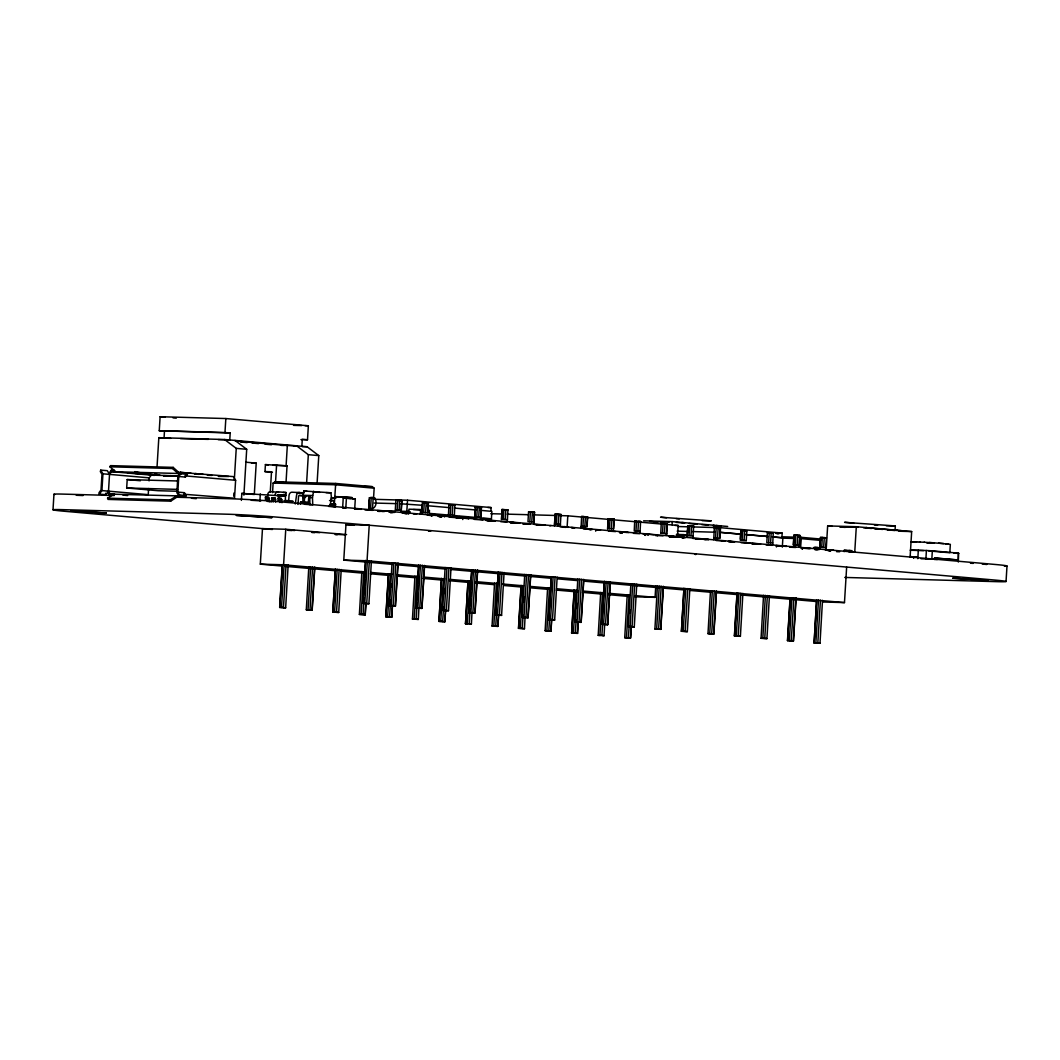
<?xml version="1.0" encoding="UTF-8"?>
<svg xmlns="http://www.w3.org/2000/svg" width="1060" height="1060" viewBox="0 0 1060 1060"><rect width="100%" height="100%" fill="white"/><g stroke="black" fill="none" stroke-linecap="round" stroke-linejoin="round"><path stroke-width="1.5" d="M53 509.794L53.954 494.265M99.295 494.132L101.919 490.581L102.939 473.807L100.766 470.123L107.338 470.693L109.524 474.376L108.504 491.164L105.868 494.715L99.295 494.132L98.991 492.728L101.018 489.985L101.985 474.35L100.289 471.501L100.766 470.123M177.749 491.257L158.033 490.714L126.683 487.971L127.2 479.57L178.133 480.988M134.911 472.972L153.952 474.761L127.465 472.773L134.911 472.972L135.004 471.581M135.945 473.568L136.024 472.177M136.886 473.091L136.978 471.7M137.919 473.688L137.999 472.283M138.847 473.714L138.926 472.309M148.254 474.535L148.334 473.131M148.599 488.541L148.228 494.649L101.919 490.581M149.076 480.909L149.261 477.861L151.288 475.118L178.915 475.887M154.654 475.211L154.733 473.807M157.012 467.327L158.828 437.687L224.548 439.502L307.082 446.737L318.782 455.601L317.072 483.466M218.267 439.648L229.768 439.966L230.206 432.983L159.252 430.718L160.113 416.726L225.833 418.541L308.354 425.775L307.506 439.767L300.934 439.582M158.828 437.687L164.048 438.138L164.472 431.168M178.583 472.27L177.987 473.436L172.555 468.533L109.882 466.798L110.478 465.632L173.151 467.367L178.583 472.27L233.425 476.616L235.611 480.299L234.512 498.24L184.042 494.251M177.828 492.105L184.4 492.688L186.096 495.537L185.619 496.928L179.047 496.345L179.511 494.954L177.828 492.105L178.782 476.483L180.81 473.74L180.518 472.323L187.09 472.906L187.395 474.31L185.368 477.066L178.782 476.483M184.334 493.841L184.4 492.688M185.368 477.066L185.182 475.49M159.252 430.718L224.972 432.533L225.833 418.541M234.34 479.504L236.248 448.38L224.548 439.502M233.703 496.106L233.902 493.059M241.388 500.399L241.826 493.403L285.524 496.106L285.259 500.307M243.893 495.166L246.702 449.294L235.002 440.417M254.307 494.291L256.215 463.114L245.774 462.2M259.899 500.903L260.323 493.907M272.447 472.243L264.987 471.594L265.411 464.598L287.035 465.817L286.041 482.154M281.682 566.014L260.31 564.145L262.482 528.622L285.763 529.258L346.58 534.598M269.373 501.605L268.71 497.378L265.411 497.167L265.517 499.962M267.279 501.42L266.603 497.193M270.247 492.37L271.506 471.766L264.987 471.594M275.68 502.149L275.004 497.935L271.704 497.71L271.81 500.519M272.539 492.648L273.135 483.068L275.189 481.783L335.702 483.453L372.272 486.659L374.154 488.183L373.478 499.366M273.573 501.963L272.91 497.75M275.494 482.87L276.594 464.903M281.973 502.705L281.311 498.478L277.998 498.266L278.104 501.062M279.88 502.519L279.204 498.293M286.12 465.327L287.326 445.558L296.628 445.823L308.327 454.687L318.782 455.601M288.121 500.585L283.947 500.757L293.169 501.393L290.387 501.314M278.462 495.113L285.909 495.325L286.067 492.529L278.065 491.827A3.736 2.796 -88.4 0 0 275.057 495.311M288.161 564.887L285.657 607.804L283.802 607.751L279.654 607.38L282.278 564.543M279.774 607.446L282.384 564.609M260.31 564.145L283.59 564.794L285.763 529.258M279.654 607.38L281.51 607.433L284.12 564.596M288.665 501.473L289.009 495.696A3.736 2.796 -88.4 0 1 292.03 492.211L304.286 492.834M285.657 607.804L283.471 607.552L286.081 564.702M301.861 446.273L302.285 439.304L307.506 439.767M300.391 504.162L300.51 502.056L308.367 502.506L308.632 498.173A2.809 2.094 -88.4 0 1 309.719 495.921L305.625 495.802A2.809 2.094 -88.4 0 0 304.538 498.054L304.273 502.387L300.51 502.056M302.498 501.711L301.106 501.95M302.935 503.116L302.815 495.258L303.822 490.992L330.906 492.781L331.396 497.18L330.084 506.349M304.604 502.175L304.485 504.268L312.766 504.825L312.462 497.63L313.601 491.257M305.625 495.802L305.519 497.445L302.683 497.365M306.631 482.538L308.327 454.687M309.931 504.745L309.719 495.921M314.807 567.285L312.183 610.123L308.38 609.95L306.3 609.778L308.818 566.861M306.3 609.778L308.036 609.765L310.659 566.914M312.183 610.123L309.997 609.871L312.62 567.034M312.077 610.057L314.701 567.219M330.521 503.792L334.231 503.752L334.019 507.25M331.356 500.598L331.528 497.697L334.708 497.789M331.422 504.043L334.231 503.752M330.309 504.481L332.813 504.653L332.694 506.746L328.6 506.388M333.595 505.395L333.873 500.678L330.919 500.413M334.271 505.024L335.702 483.453M335.384 507.369L335.583 504.242L334.205 504.109M332.84 612.097L335.344 569.193L332.84 612.097L334.907 612.283M341.227 569.538L338.723 612.455L336.868 612.402L334.576 612.084L337.199 569.246M355.312 498.889L352.132 498.809L352.198 497.63L343.308 496.862L342.618 508.151L345.798 508.243L346.421 498.107L355.312 498.889L354.689 509.025L361.38 509.33M339.16 569.352L336.537 612.203L338.723 612.455M343.784 560.104L345.958 524.581L369.225 525.23L367.051 560.753L343.784 560.104L393.167 564.437M365.965 603.246L365.263 614.774L359.38 614.429L361.884 571.512M359.38 614.429L361.115 614.416L363.726 571.565M371.411 560.833L368.906 603.736L367.051 603.683L362.904 603.325L365.528 560.488M368.761 507.753L369.357 497.869C379.228 494.132 377.413 512.642 368.88 507.727M363.13 601.749L365.647 560.541M368.867 507.819L369.37 499.578M365.263 614.774L363.076 614.522L364.083 598.052M364.878 584.868L365.183 579.926M362.904 603.325L364.759 603.378L367.383 560.528M370.602 507.806L371.212 497.922M365.143 614.707L365.846 603.18M368.906 603.736L366.72 603.498L369.344 560.647M372.563 507.925L373.173 498.028M392.492 605.565L391.789 617.106L385.8 616.682L388.424 573.844M385.906 616.748L388.53 573.91M385.8 616.682L387.642 616.734L390.266 573.897M391.63 605.896L389.563 605.71L392.067 562.807M401.183 512.139L401.886 500.611L395.897 500.188L395.3 509.979L401.29 510.403M391.789 617.106L389.603 616.854L390.61 600.371M391.418 587.187L391.617 583.901M398.057 563.218L395.446 606.068L393.591 606.015L391.299 605.697L393.909 562.86M397.142 510.125L397.738 500.24M391.683 617.039L392.385 605.499M395.87 562.979L393.26 605.817L395.446 606.068M399.103 510.244L399.7 500.36M395.327 606.002L397.95 563.151M401.17 510.43L401.78 500.545M401.886 511.264L406.801 511.397L407.543 500.24L491.111 507.568L490.886 511.291M408.67 513.914L408.961 509.197L420.595 509.516L420.317 514.246M418.925 607.831L418.329 619.424L412.446 619.08L414.95 576.163M412.446 619.08L414.182 619.067L416.805 576.216M424.596 565.55L421.973 608.387L418.17 608.228L415.984 607.976L418.607 565.139M421.721 514.047L422.436 502.519L428.425 502.93L427.816 512.815L421.946 512.377M416.196 606.399L418.713 565.205M421.84 514.113L422.436 504.229M418.329 619.424L416.143 619.173L417.15 602.703M417.958 589.519L418.157 586.22M415.984 607.976L417.825 608.029L420.449 565.179M423.669 512.457L424.278 502.572M421.973 608.387L419.786 608.149L422.41 565.298M425.63 512.576L426.239 502.678L428.425 502.93M421.867 608.321L424.49 565.483M427.71 512.749L428.319 502.864M429.194 515.014L429.485 510.297M438.986 621.399L441.49 578.495L438.986 621.399L444.869 621.756L445.571 610.216L444.869 621.756M438.867 621.332L440.721 621.385L443.332 578.548M451.017 567.802L448.512 610.719L444.697 610.547L442.63 610.361L445.134 567.458M448.38 516.445L448.963 504.838L454.965 505.262L453.11 505.209M444.75 621.69L442.683 621.505L443.583 606.678M444.392 593.494L444.697 588.552M442.63 610.361L444.365 610.348L446.989 567.511M450.102 516.432L450.818 504.891M448.512 610.719L446.326 610.467L448.95 567.63M452.169 514.895L452.779 505.01M454.846 505.196L454.356 515.147L448.486 514.696M456.436 517.691L465.3 518.154M462.756 519.546L462.836 518.154M465.512 623.731L468.017 580.814L465.512 623.731L467.592 623.903M471.992 612.481L471.395 624.075L467.248 623.717L469.871 580.867M477.662 570.2L475.052 613.038L471.236 612.879L469.05 612.627L471.673 569.79M474.893 517.055L475.503 507.17L481.386 507.515L480.789 519.122M469.169 612.693L471.779 569.856M475.503 507.17L474.906 516.962L480.895 517.373M470.123 608.996L469.209 623.837L471.395 624.075M470.932 595.813L471.13 592.527M469.05 612.627L470.905 612.68L473.515 569.829M476.748 517.108L477.344 507.223M477.557 570.134L474.933 612.971L472.866 612.799L475.476 569.949M478.709 517.227L479.305 507.329M480.683 519.055L481.386 507.515M487.706 520.685L495.152 521.109M489.919 520.963L491.363 520.645M483.227 518.578L491.416 518.817L491.88 511.357L480.485 510.35M498.637 614.866L497.935 626.407L492.052 626.049L494.556 583.146M492.052 626.049L493.788 626.036L496.411 583.199M504.096 572.466L501.579 615.37L497.776 615.197L495.59 614.959L498.213 572.108M502.042 509.489L501.539 519.44L502.042 509.489L508.031 509.913L505.845 509.661L505.236 519.546M495.696 615.012L498.319 572.175M498.531 614.8L497.816 626.341L495.749 626.155L496.65 611.328M497.458 598.145L497.657 594.846M495.59 614.959L497.432 614.999L500.055 572.161M501.552 519.347L503.288 519.334L503.884 509.542M501.579 615.37L499.392 615.118L502.016 572.281M507.329 521.441L507.925 509.847M525.058 617.132L524.475 628.726L518.472 628.315L521.096 585.465M518.592 628.381L521.202 585.531M518.472 628.315L520.327 628.368L522.938 585.517M524.303 617.529L522.236 617.344L524.74 574.441M534.452 512.166L533.75 523.706L534.452 512.166L528.569 511.821L527.973 521.613L533.975 522.024M524.475 628.726L522.288 628.487L523.083 615.303M523.892 602.12L524.197 597.178M530.742 574.851L528.118 617.688L526.264 617.649L523.971 617.331L526.595 574.493M529.814 521.758L530.424 511.874M528.556 574.6L525.932 617.45L528.118 617.688M531.775 521.878L532.385 511.993M527.999 617.622L530.623 574.785M551.028 525.508L549.782 525.84M551.703 619.517L551.001 631.058L545.118 630.7L547.622 587.797M545.118 630.7L546.854 630.687L549.477 587.85M551.279 576.759L548.656 619.61L550.842 619.848L554.658 620.02L557.163 577.117M554.407 525.68L555.109 514.14L561.098 514.564L555.109 514.14M551.385 576.825L548.775 619.676L554.658 620.02M554.512 525.747L555.215 514.206M551.001 631.058L548.815 630.806L549.623 617.622M550.432 604.438L550.63 601.152M550.511 619.649L553.121 576.812M554.618 523.998L556.354 523.984L556.95 514.193M550.895 630.991L551.597 619.451M552.472 619.769L555.082 576.932M558.209 525.853L558.911 514.312M560.289 526.025L560.992 514.497M564.543 526.502L565.749 526.899M567.113 527.138L567.816 515.822L582.642 517.121M571.658 633.032L574.162 590.115L571.658 633.032L577.541 633.376L578.243 621.849M571.539 632.966L573.394 633.019L576.017 590.168M583.808 579.502L581.185 622.339L577.382 622.18L575.302 621.995L577.819 579.091M581.052 528.066L581.649 516.472L587.637 516.883L587.028 526.767M577.541 633.376L575.355 633.138L576.163 619.954M576.865 608.413L577.17 603.471M575.302 621.995L577.038 621.981L579.661 579.144M582.788 528.052L583.49 516.525M577.422 633.31L578.137 621.783M581.185 622.339L578.999 622.101L581.622 579.25M584.749 528.172L585.451 516.644M581.079 622.273L583.689 579.436M587.532 516.816L586.922 526.701L581.158 526.33M595.693 531.179L595.786 529.788L600.543 530.079L595.707 529.722M600.265 635.536L598.198 635.351L600.702 592.447M604.664 624.101L604.081 635.708L599.933 635.337L602.544 592.5M603.908 624.499L601.722 624.26L604.346 581.41M607.579 528.688L608.175 518.791L611.991 518.963L614.177 519.215L613.568 529.099M601.841 624.327L604.465 581.476M602.597 623.929L601.881 635.457L604.081 635.708M603.405 610.745L603.697 605.803M610.348 581.834L607.725 624.671L605.87 624.618L603.577 624.313L606.201 581.463M608.175 518.791L607.685 528.755L609.42 528.635L610.03 518.843M608.162 581.582L605.538 624.419L607.725 624.671M611.381 528.847L611.991 518.963M607.605 624.605L610.229 581.768M609.42 528.635L613.462 528.94L614.058 519.148M620.02 533.233L620.166 531.789L627.308 532.385M621.266 533.339L621.359 531.948L619.225 531.789M621.505 533.286L621.597 531.895M622.14 533.339L622.22 531.948M631.309 626.5L630.607 638.027L624.724 637.683L627.228 594.779M624.724 637.683L626.46 637.669L629.083 594.819M636.768 584.087L634.264 626.99L632.409 626.95L628.381 626.645L630.885 583.742M640.001 533.074L640.598 521.467L634.715 521.122L634.225 531.073L640.107 531.325M631.203 626.433L630.501 637.961L628.421 637.789L629.123 626.248M629.932 613.064L630.13 609.765M628.381 626.645L630.117 626.632L632.727 583.795M635.96 531.06L636.557 521.175M634.264 626.99L632.078 626.751L634.688 583.901M637.921 531.179L638.517 521.295L640.598 521.467M644.957 535.327L645.036 533.935L643.433 533.882L648.852 534.465L643.261 534.107M645.222 535.419L645.315 534.028L653.874 534.77M634.913 596.793L655.08 597.35L655.769 586.048M663.414 586.485L660.791 629.322L656.988 629.15L654.908 628.977L657.412 586.061M660.751 533.405L661.255 523.441L667.137 523.799L666.541 535.393M654.908 628.977L656.643 628.964L659.267 586.114M660.764 533.299L662.5 533.286L663.096 523.494M660.791 629.322L658.605 629.07L661.228 586.233M666.647 533.657L664.461 533.405L665.057 523.614M660.685 629.256L663.295 586.418M666.422 535.327L667.137 523.799M672.093 524.793L672.292 521.613L727.663 526.475M677.499 536.81L678.188 525.495L666.66 524.475M682.998 538.361L683.223 534.611L687.357 534.982M684.707 535.856L684.747 535.154L687.45 535.234M681.447 631.296L683.952 588.393L681.447 631.296L687.331 631.641L689.835 588.737M687.079 537.314L687.781 525.773L693.783 526.184L687.781 525.773M687.185 537.367L687.9 525.84M681.328 631.23L683.183 631.283L685.807 588.446M687.304 535.631L689.026 535.618L689.636 525.826M687.331 631.641L685.144 631.402L687.768 588.552M693.187 535.976L690.987 535.737L691.597 525.945M692.962 537.658L693.664 526.118M716.481 591.135L713.87 633.973L710.054 633.8L707.987 633.628L710.491 590.712M713.724 539.699L714.321 528.105L720.31 528.516L719.819 538.546M707.987 633.628L709.723 633.615L712.333 590.764M715.46 539.686L716.163 528.145M713.87 633.973L711.684 633.721L714.294 590.884M717.421 539.805L718.124 528.264M713.751 633.907L716.374 591.069M720.204 528.45L719.594 538.334L713.831 537.95M772.17 536.917L781.896 537.764L782.187 533.1L720.548 527.694L720.257 532.358L741.351 534.213M736.594 636.133L734.408 635.881L737.018 593.043M746.253 540.626L740.251 540.216L740.861 530.424L746.849 530.835L746.24 540.732M734.514 635.947L737.137 593.11M740.463 538.732L740.861 530.424M742.901 593.388L740.397 636.305L738.555 636.252L736.249 635.934L738.873 593.096M742.093 540.361L742.702 530.477M740.834 593.202L738.21 636.053L740.397 636.305M744.054 540.481L744.663 530.596M769.441 595.72L766.937 638.624L765.081 638.57L761.053 638.279L763.558 595.362M772.674 544.694L773.27 533.1L767.387 532.756L766.791 542.64L772.78 542.958M761.053 638.279L762.789 638.266L765.413 595.415M768.633 542.693L769.242 532.796M766.937 638.624L764.75 638.372L767.374 595.534M770.594 542.799L771.203 532.915L773.27 533.1M776.794 532.716L776.755 533.418C780.226 534.359 779.59 532.067 776.397 532.809M776.437 546.96L776.569 545.502M776.357 533.511L779.338 532.942M778.04 533.498L778.093 532.796M777.656 533.591L778.808 532.942M779.021 533.591L779.06 532.889M782.32 547.145L782.889 537.817L772.992 536.956M796.087 598.105L793.476 640.956L789.66 640.783L787.474 640.532L790.097 597.694M799.319 545.277L793.331 544.866L793.927 535.075L799.916 535.486L799.213 547.026M787.593 640.598L790.203 597.76M793.437 545.025L794.033 535.141L799.916 535.486M787.474 640.532L789.329 640.584L791.939 597.747M795.172 545.012L795.769 535.128M793.476 640.956L791.277 640.704L793.9 597.853M797.133 545.131L797.729 535.247M793.357 640.889L795.981 598.039M799.107 546.96L799.81 535.419M800.684 546.443L801.36 537.341L821.023 539.063M802.327 549.239L802.42 547.834L801.519 547.808M802.38 549.173L802.46 547.768M819.301 547.715L813.563 547.556M814.12 642.93L816.624 600.013L814.12 642.93L820.003 643.274L822.507 600.371M819.751 548.934L820.453 537.407L826.456 537.817L820.572 537.473L820.069 545.701M814.014 642.863L815.856 642.917L818.479 600.066M821.699 547.344L822.308 537.447M820.003 643.274L817.817 643.023L820.44 600.185M825.859 547.609L823.673 547.357L824.269 537.566M825.753 549.345L826.336 537.751M826.283 548.192L827.648 525.919L856.308 526.714L911.666 531.563L910.116 557.017M830.404 551.306L830.497 549.901L833.624 550.18L828.973 550.047M844.171 551.69L844.25 550.286L850.491 550.644M822.759 601.987L844.476 602.597L846.649 567.073M851.948 552.088L852.041 550.697L848.901 550.418L848.822 551.809L854.744 552.167L856.308 526.714M853.737 523.15L844.568 522.315L895.316 525.945L895.024 530.557L887.458 529.854M910.46 557.216L910.54 555.824M913.614 558.302L913.707 556.911L917.88 557.268L914.78 557.189M917.801 558.673L918.318 550.273M921.034 558.766L925.897 558.898L926.413 550.498L932.336 550.856L958.452 553.148L958.28 561.734L958.452 553.148M931.819 559.243L932.336 550.856M937.318 558.156L934.522 558.077L934.43 559.481L937.226 559.548L937.318 558.156L958.213 559.985L958.121 561.389M938.603 543.197L950.343 544.363L949.826 552.75L928.706 550.908M1006.046 581.49L1007 565.974M409.279 512.974L409.624 512.126M434.361 515.173L434.693 514.325M443.623 516.432L443.954 515.584M444.537 516.962L444.869 516.114M459.43 517.373L459.762 516.525M460.345 517.903L460.676 517.055M467.791 518.101L468.123 517.254M468.692 518.631L469.037 517.783M172.555 468.533L173.151 467.367M108.637 473.78L111.26 470.229L114.361 470.441M109.524 474.376L111.565 471.634L181.353 473.568M180.518 472.323L177.881 475.874L176.861 492.661L179.047 496.345M277.137 495.497L277.892 494.623L285.909 495.325M389.802 512.166L390.57 511.357M390.703 512.695L391.484 511.874M430.678 515.306L431.447 514.484M431.579 515.822L432.361 515.014M438.125 515.505L438.893 514.696M439.025 516.034L439.807 515.226M463.193 517.704L463.975 516.896M431.393 515.69L431.009 515.478M696.102 538.904L697.056 538.851L695.651 538.652M107.577 498.173L170.249 499.909L176.742 495.947L176.662 497.259L170.7 501.155L108.014 499.419L107.577 498.173L114.069 494.212L181.406 495.987M295.263 504.003L296.456 495.908A3.736 2.796 -88.4 0 1 299.476 492.423M218.333 476.457L228.788 476.483M895.316 525.945L886.292 525.786M510.35 522.633L513.663 522.606M815.816 549.61L817.525 549.61M910.765 541.859L916.675 541.978M913.985 541.925L912.064 542.084L912.965 542.283M910.262 550.246L923.565 550.617M354.65 508.906L355.259 508.866M628.964 532.531L619.57 532.041L621.359 531.948M359.684 509.25L354.292 508.747M722.31 540.984L724.735 541.024M377.678 511L378.632 510.947L377.943 510.827M404.204 513.332L405.158 513.265L404.483 513.146M536.89 524.952L537.844 524.899L537.155 524.779M563.417 527.284L564.37 527.217L563.695 527.098M657.505 535.631L657.226 535.817M669.562 536.585L670.516 536.519L669.112 536.32M801.691 548.179L810.078 548.51M828.774 550.538L829.728 550.484L828.324 550.286M695.148 554.433L696.102 554.38L694.697 554.181M619.808 532.319L620.617 532.266L619.822 532.146M392.955 512.391L391.405 512.497M525.627 524.024L523.587 524.064L524.554 524.183M428.995 531.166L430.744 531.113L428.425 530.835M801.917 548.365L802.367 548.258M440.536 516.538L438.813 516.525L441.41 516.776M695.81 538.612L698.885 538.692M747.591 543.144L750.679 543.224M293.567 425.365L301.782 425.59M305.068 425.683L308.354 425.775M164.048 438.138L170.62 438.323M180.478 438.601L208.409 439.37M281.112 445.385L284.226 445.478M293.647 446.048L296.933 446.141M302.153 446.604L307.082 446.737M251.432 462.981L256.215 463.114M287.035 465.817L272.884 465.247M198.511 473.966L199.32 473.926M207.336 475.264L211.921 475.397M144.438 473.873L145.246 473.833M163.373 475.635L178.862 476.072L175.721 475.794M164.817 476.112L167.891 476.205L163.704 475.834M273.135 483.068L335.503 484.791L374.154 488.183M364.083 486.434L372.272 486.659M326.016 492.648L330.906 492.781M126.683 487.971L177.616 489.375M283.099 492.45L286.067 492.529M303.014 492.993L296.84 492.635M302.815 495.258L312.581 495.537M299.861 495.709L304.339 495.841M343.308 496.862L334.774 496.623L352.198 497.63M375.359 498.279L369.357 497.869M277.813 495.894L285.524 496.106M346.421 498.107L343.241 498.028L350.648 498.677M309.626 497.551L312.462 497.63M374.445 499.326L407.543 500.24M401.886 500.611L395.897 500.188M268.71 497.378L265.411 497.167M275.004 497.935L271.704 497.71M281.311 498.478L277.998 498.266M329.514 500.558L333.873 500.678M114.268 495.524L62.951 494.106A35.603 1.06 3.5 0 0 54.696 494.517M175.51 497.219L228.47 498.69A35.603 1.06 3.5 0 1 278.647 501.671L995.101 564.463A35.603 1.06 3.5 0 1 1004.403 566.212M374.22 503.05L395.777 503.619M400.693 503.778L422.065 505.262M304.273 502.387L308.367 502.506M474.562 507.104L477.875 507.197M487.812 507.475L491.111 507.568M481.492 507.581L475.609 507.236M332.787 504.162L335.583 504.242M330.084 504.573L332.813 504.653M534.571 512.232L528.569 511.821M422.211 510.099L413.4 509.582M365.037 509.992L372.656 510.35M377.294 510.575L395.327 511.079M490.767 513.689L502.241 514.007M507.157 514.14L528.463 514.723M533.379 514.868L556.341 515.505M559.614 515.584L567.816 515.822M378.208 511.37L379.758 511.41M394.638 512.404L390.398 512.483M614.177 519.215L610.361 519.042M415.467 514.14L416.646 514.179L413.426 513.941M643.632 520.818L672.292 521.613M654.086 521.745L655.014 521.758M681.805 522.5L682.733 522.527M866.749 527.628L865.821 527.602L868.021 527.853M657.107 521.944L659.082 522.063M684.932 522.779L682.958 522.659L684.005 522.752M841.11 527.045L843.097 527.164M866.974 527.761L897.277 530.411M440.112 516.458L441.993 516.578M441.954 516.631L440.708 516.71M460.08 517.664L463.896 517.77M463.551 518.035L473.383 518.313M667.243 523.865L661.255 523.441M713.261 525.323L714.188 525.349M896.23 530.318L901.225 530.649M716.282 525.521L717.209 525.548M713.327 526.078L721.29 526.29M898.933 531.206L911.666 531.563M674.915 525.402L678.188 525.495M678.055 526.529L687.861 526.793M692.763 526.926L720.548 527.694M510.933 522.527L519.89 523.017L510.204 522.302M512.47 522.805L513.716 522.845L511.742 522.62M522.726 523.905L530.358 524.21M536.439 524.766L544.204 525.217M537.976 525.044L539.209 525.084L537.248 524.859M745.008 530.782L746.849 530.835M775.642 532.915L782.187 533.1M677.181 531.139L689.212 531.497M692.074 531.55L715.354 532.226M781.604 536.784L794.775 537.155M798.074 537.248L801.36 537.341M683.223 534.611L676.466 534.425L680.613 534.797M677.393 534.969L683.183 535.313L676.426 535.128M782.995 538.149L794.563 538.48M647.382 534.598L648.561 534.624L644.281 534.253M655.398 535.525L663.03 535.843M673.418 536.426L671.815 536.386L676.055 536.824M669.867 536.864L671.006 536.903M683.356 537.301L673.696 536.519M681.938 537.857L684.999 537.937M705.615 539.408L706.503 539.434M722.761 540.905L724.775 540.958M732.407 541.7L728.392 541.554M758.297 543.966L755.886 543.899M783.287 546.218L784.188 546.231M819.857 547.198L823.673 547.357M910.553 550.06L926.413 550.498M789.607 547.198L795.702 547.463M801.188 548.219L803.904 548.1M954.013 553.214L958.796 553.346M819.194 549.61L814.954 549.689M827.728 550.538L830.788 550.63L825.276 549.968M836.592 551.664L839.653 551.756M910.606 556.818L913.707 556.911M958.213 559.985L934.522 558.077M844.767 577.435L997.049 581.662A35.603 1.06 3.5 0 0 994.161 579.992L277.707 517.2A35.603 1.06 3.5 0 0 227.529 514.219L62.01 509.635A35.603 1.06 3.5 0 0 64.898 511.304L272.42 529.483M391.299 605.697L389.563 605.71M332.721 612.031L334.576 612.084M523.971 617.331L522.236 617.344M601.722 624.26L603.577 624.313M465.406 623.664L467.248 623.717M734.408 635.881L736.249 635.934M599.933 635.337L598.198 635.351M76.227 495.272L83.038 495.55M702.276 520.685L711.3 520.844L660.552 517.214L666.541 517.783M669.297 521.997L660.274 521.838L661.48 521.971M525.416 524.091L524.077 524.117M335.517 534.306L344.288 534.81M915.429 541.872L920.305 542.111M705.761 539.474L703.933 539.408M783.446 546.284L776.914 545.874M809.337 548.55L801.877 548.126M392.929 512.271L389.205 512.086M704.092 539.355L708.822 539.567L696.009 538.904M781.776 546.165L786.494 546.364L776.529 545.569M291.884 530.543L288.081 530.344M919.378 542.005L924.612 542.309M392.425 512.338L389.325 512.166M728.75 541.62L734.712 541.832L729.042 541.329M755.714 543.939L751.62 543.7M781.604 546.205L775.986 545.86M857.938 527.31L844.29 526.926L845.496 527.072M108.504 491.164L110.187 494.013L114.069 494.212M924.081 542.23L943.678 543.542M251.22 500.267L260.853 500.876M312.448 532.133L319.789 532.663M190.972 473.197L181.538 472.866L185.831 473.303M503.288 519.334L507.435 519.705M449.228 517.148L457.655 517.757L455.906 517.638M556.354 523.984L560.501 524.356M474.244 519.374L482.896 519.97M500.784 521.706L506.852 522.063M662.5 533.286L664.461 533.405M583.424 528.861L591.612 529.496M689.026 535.618L690.987 535.737M608.44 531.1L615.582 531.59M619.358 531.736L620.166 531.789M633.456 533.339L639.538 533.697M716.096 540.494L724.298 541.117M741.112 542.72L748.254 543.224M766.128 544.959L772.21 545.317M925.897 558.898L930.349 559.163M970.443 563.218L973.226 563.39M364.759 603.378L366.72 603.498M417.825 608.029L419.786 608.149M444.365 610.348L446.326 610.467M470.905 612.68L472.866 612.799M497.432 614.999L499.392 615.118M577.038 621.981L578.999 622.101M630.117 626.632L632.078 626.751M656.643 628.964L658.605 629.07M281.51 607.433L283.471 607.552M683.183 631.283L685.144 631.402M308.036 609.765L309.997 609.871M709.723 633.615L711.684 633.721M361.115 614.416L363.076 614.522M762.789 638.266L764.75 638.372M387.642 616.734L389.603 616.854M789.329 640.584L791.277 640.704M414.182 619.067L416.143 619.173M815.856 642.917L817.817 643.023M440.721 621.385L442.683 621.505M493.788 626.036L495.749 626.155M520.327 628.368L522.288 628.487M546.854 630.687L548.815 630.806M573.394 633.019L575.355 633.138M626.46 637.669L628.421 637.789M287.273 529.881L294.654 530.53M314.608 532.676L311.905 532.504M929.209 542.508L934.417 542.839M752.123 543.687L760.603 544.098L752.096 543.356M670.013 536.492L676.518 536.943M929.66 543.237L926.917 542.972L932.667 543.237M643.685 534.094L646.746 534.306M669.006 536.373L675.14 536.81M354.888 508.787L356.942 508.985L355.511 509.052M403.741 513.225L408.577 513.583M456.144 517.598L459.377 517.837M462.61 518.075L469.063 518.552L464.293 518.26M486.01 520.168L494.079 520.765M537.314 524.66L545.396 525.256M563.523 526.992L568.359 527.337M571.592 527.575L574.825 527.814L571.247 527.615M589.241 529.245L592.474 529.483M407.411 513.543L404.39 513.318L406.603 513.57M489.309 520.46L492.9 520.725M536.148 524.62L539.169 524.846M564.066 527.072L567.087 527.297M591.308 529.457L588.287 529.231L590.486 529.483M696.884 538.93L698.301 539.05M801.665 548.047L803.188 548.152L801.797 547.954M337.199 534.73L335.159 534.558M982.209 564.039L986.807 564.476M241.826 493.403L254.413 494.503M267.451 498.624L269.545 498.809M273.745 499.167L275.852 499.353M280.039 499.724L282.145 499.909M160.113 416.726L164.963 417.15M173.058 417.865L176.291 418.143M224.972 432.533L230.206 432.983M235.426 441.013L287.326 445.558M240.713 442.033L247.192 442.603M252.068 443.027L258.547 443.597M265.04 444.167L271.532 444.736M236.248 448.38L246.702 449.294M265.411 464.598L268.405 464.863M874.434 524.965L877.614 525.243M863.582 527.761L871.532 528.463M874.725 528.741L882.675 529.43M827.648 525.919L832.126 526.317M839.732 526.979L845.297 527.403M195.146 473.555L203.215 474.376M194.483 473.952L199.187 474.363M275.189 481.783L287.909 482.896M180.81 473.74L187.395 474.31M676.094 518.618L679.274 518.896M185.434 475.9L235.611 480.299M111.26 470.229L114.374 470.494M170.143 475.635L173.27 475.913M115.832 471.753L109.882 466.798M111.565 471.634L154.429 475.397M676.373 522.381L684.336 523.083M689.119 523.508L697.069 524.197M701.853 524.62L708.212 525.177M303.822 490.992L306.976 491.27M313.27 491.813L319.563 492.37M649.608 521.348L657.359 522.024M102.939 473.807L149.261 477.861M422.542 502.586L424.623 502.758M451.149 505.09L448.963 504.838M502.149 509.555L504.229 509.741M583.835 516.724L581.649 516.472M636.901 521.374L634.715 521.122M716.507 528.344L714.321 528.105M769.573 532.995L767.387 532.756M585.928 517.399L663.361 524.197M278.621 492.317L270.618 491.615A3.736 2.796 -88.4 0 0 267.597 495.1M426.981 505.686L449.572 507.647M454.449 508.071L476.139 510.006M127.2 479.57L140.397 480.736M801.161 538.652L820.943 540.388M331.528 497.697L335.98 498.094M304.114 495.643L299.304 495.219L298.549 496.093L298.112 503.315A3.736 2.796 -88.4 0 1 297.9 504.454M720.204 532.332L741.655 534.213M744.942 534.492L768.036 536.519M746.213 534.637L767.308 536.479M285.339 500.519L289.035 500.837M406.801 511.397L410.061 511.675M429.578 513.398L449.109 515.107M453.998 515.531L475.145 517.386M480.034 517.81L491.416 518.817M814.809 547.225L817.936 547.503M844.25 550.286L847.39 550.564M402.005 512.881L406.218 513.424M427.246 515.094L432.758 515.743M492.94 520.831L495.365 521.03M534.677 524.501L538.891 525.044M559.932 526.714L565.43 527.376M668.648 536.241L671.576 536.678M692.604 538.347L698.103 538.997L695.651 538.825M801.32 547.874L810.979 548.51M438.045 516.233L440.907 516.485M493.947 521.003L485.93 520.367L491.337 521.003M669.814 536.492L674.094 536.877M355.074 508.999L358.293 509.29M510.483 522.673L511.887 522.792M669.019 536.651L672.173 536.93M179.511 494.954L186.096 495.537M191.423 498.24L196.272 498.677M110.187 494.013L114.957 494.424M122.907 495.126L127.677 495.55M345.958 524.581L354.186 525.296M367.051 560.753L844.476 602.597M396.466 564.728L419.508 566.742M422.808 567.034L445.849 569.048M450.792 569.485L526.515 576.123M529.814 576.415L551.213 578.283M557.798 578.866L577.554 580.588M584.139 581.172L659.863 587.81M663.163 588.101L684.561 589.969M689.503 590.407L710.902 592.275M715.844 592.712L737.243 594.594M740.542 594.885L816.266 601.51M283.59 564.794L365.779 571.989M370.708 572.426L392.081 574.295M397.01 574.732L418.382 576.6M423.311 577.038L444.683 578.906M449.612 579.343L470.984 581.211M475.913 581.649L497.286 583.517M502.215 583.954L523.574 585.822M530.159 586.405L549.875 588.128M556.46 588.711L577.819 590.579M582.761 591.003L604.12 592.885M609.063 593.308L630.422 595.19M635.351 595.614L655.08 597.35M284.968 566.305L335.927 570.77M340.856 571.207L362.228 573.076M370.443 573.791L388.53 575.381M396.745 576.097L414.831 577.687M423.046 578.402L444.418 580.284M449.347 580.708L469.076 582.443M475.649 583.013L493.735 584.603M503.593 585.465L521.679 587.054M529.894 587.77L547.98 589.36M556.195 590.075L577.567 591.944M582.496 592.381L602.226 594.117M608.798 594.687L628.527 596.422M588.578 529.258L590.698 529.496M380.527 511.41L379.188 511.238L384.621 511.384L381.852 511.437M267.835 501.433L272.022 501.897M722.191 540.971L723.37 541.117M563.655 527.085L565.868 527.337M945.679 543.82L948.66 544.257M156.111 474.204L160.232 475.357M107.537 491.721L109.723 495.404M170.249 499.909L170.7 501.155M105.576 493.311L105.868 494.715M620.855 531.895L620.776 533.299L620.908 531.842M70.861 510.827L106.305 513.053L70.861 510.827M952.821 578.203L988.278 580.429L952.821 578.203M236.38 515.412L271.824 517.638L236.38 515.412"/></g></svg>
